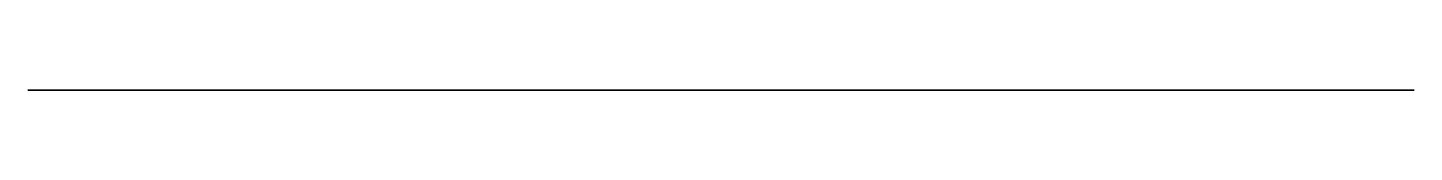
# Model space of a CAD drawing. Header units: centimetres. Extents: x -5 to 5, y 0 to 0.
import ezdxf

# ---------------------------------------------------------------- set-up
doc = ezdxf.new("R2010")
doc.units = ezdxf.units.CM
doc.header["$MEASUREMENT"] = 0
doc.layers.add('LeftPavement_Top v1_Sketch1', color=7, linetype='Continuous')

msp = doc.modelspace()

# ---------------------------------------------------------------- linework, layer by layer
at = {"layer": 'LeftPavement_Top v1_Sketch1'}
for p, q in [((-0.8, 0, -9.5), (-5, 0, -9.5)), ((-5, 0, 5), (5, 0, 5)), ((-5, 0, -9.5), (-5, 0, 5)), ((5, 0, -2.4), (-0.8, 0, -2.4)), ((-0.8, 0, -2.4), (-0.8, 0, -9.5)), ((5, 0, 5), (5, 0, -2.4))]:
    msp.add_line(p, q, dxfattribs=at)
msp.add_point((0, 0), dxfattribs=at)

doc.saveas('drawing.dxf')
